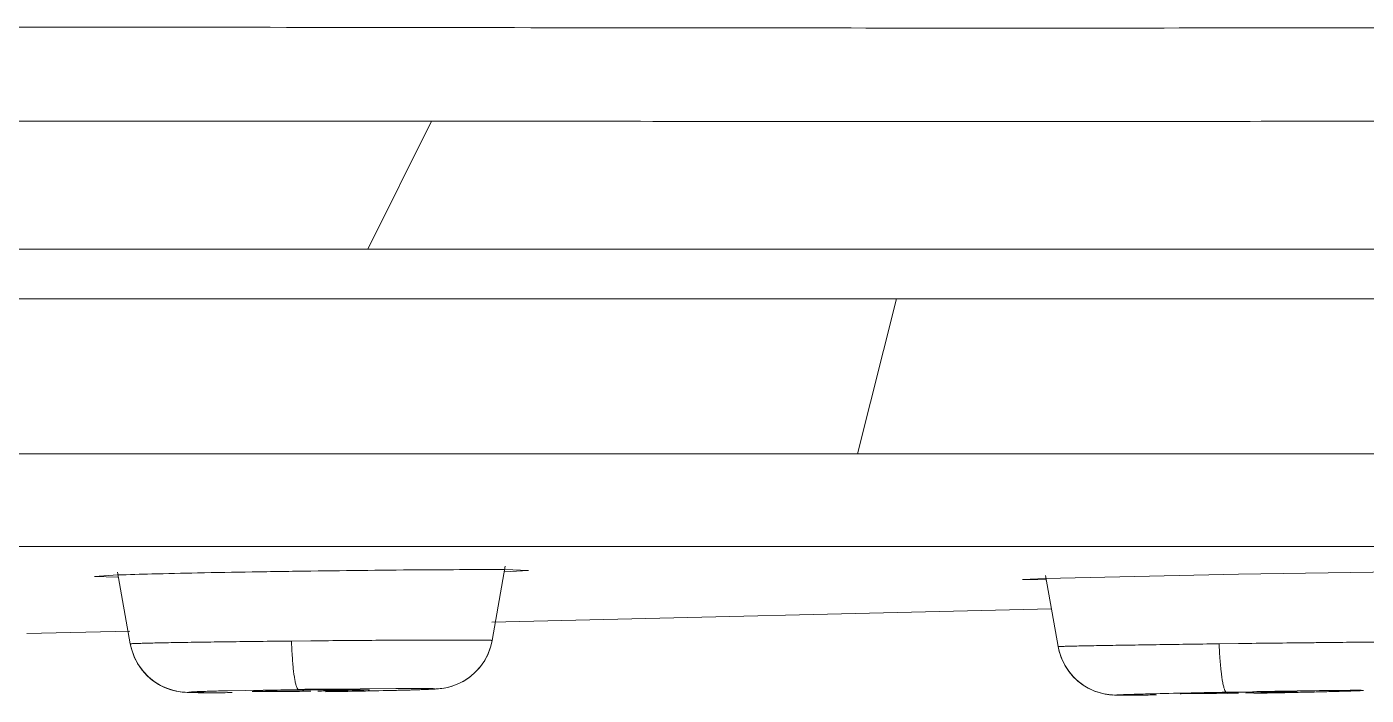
# Model space of a CAD drawing. Header units: millimetres. Extents: x 5438 to 6032, y -2661 to -1821.
# Drawn here: x 5839.761 to 5842.618, y -2151.037 to -2149.611 of the extents above; entities that cross this region are included whole.
import ezdxf

# ---------------------------------------------------------------- set-up
doc = ezdxf.new("R2010")
doc.units = ezdxf.units.MM
doc.header["$LTSCALE"] = 0.1
doc.layers.get('0').update_dxf_attribs({"lineweight": 15})

msp = doc.modelspace()

# ---------------------------------------------------------------- linework, layer by layer
for p, q in [((5822.9216, -2149.8122), (5840.6246, -2149.8122)), ((5840.6246, -2149.8121), (5840.4888, -2150.0853)), ((5840.4888, -2150.0855), (5825.7152, -2150.0855)), ((5846.8034, -2150.0854), (5840.4888, -2150.0854)), ((5798.778, -2150.1913), (5847.0651, -2150.1913)), ((5841.6162, -2150.1913), (5841.5333, -2150.522)), ((5841.5333, -2150.522), (5834.8868, -2150.5231)), ((5845.25, -2150.5229), (5841.5333, -2150.5219)), ((5839.423, -2150.7197), (5839.907, -2150.7196)), ((5839.907, -2150.7196), (5840.0908, -2150.7196)), ((5840.0908, -2150.7196), (5840.3687, -2150.7195)), ((5840.3687, -2150.7195), (5840.5127, -2150.7195)), ((5840.5127, -2150.7195), (5840.8325, -2150.7194)), ((5840.8325, -2150.7194), (5840.9109, -2150.7194)), ((5840.9109, -2150.7194), (5841.8868, -2150.7194)), ((5841.8868, -2150.7194), (5841.9969, -2150.7194)), ((5841.9969, -2150.7194), (5842.3271, -2150.7194)), ((5842.3271, -2150.7194), (5842.346, -2150.7194)), ((5842.346, -2150.7194), (5842.6427, -2150.7195)), ((5839.9554, -2150.7805), (5839.9057, -2150.7834)), ((5839.9057, -2150.7834), (5839.9553, -2150.785)), ((5839.9819, -2150.9274), (5839.9549, -2150.7747)), ((5840.7539, -2150.9202), (5840.7819, -2150.7619)), ((5840.78, -2150.7735), (5840.8311, -2150.7706)), ((5840.8311, -2150.7706), (5840.7811, -2150.7691)), ((5841.9611, -2150.9333), (5841.9344, -2150.7816)), ((5842.3461, -2150.7787), (5841.9346, -2150.7879)), ((5842.7612, -2150.7727), (5842.3461, -2150.7787)), ((5841.9346, -2150.7879), (5841.8852, -2150.7903)), ((5841.8852, -2150.7903), (5841.9345, -2150.7908)), ((5840.753, -2150.8815), (5841.9469, -2150.8527)), ((5839.7612, -2150.9055), (5839.9813, -2150.9002)), ((5839.9819, -2150.9274), (5839.9843, -2150.9383)), ((5840.3673, -2150.921), (5840.3258, -2150.9214)), ((5842.3463, -2150.9268), (5842.3047, -2150.9273)), ((5840.3407, -2151.0247), (5840.1892, -2151.0275)), ((5840.2445, -2151.0285), (5840.2423, -2151.0288)), ((5840.2423, -2151.0288), (5840.3429, -2151.0287)), ((5840.3206, -2151.0265), (5840.2445, -2151.0285)), ((5840.3673, -2151.0258), (5840.3523, -2151.026)), ((5840.3962, -2151.0239), (5840.5485, -2151.0225)), ((5840.4923, -2151.0253), (5840.3987, -2151.0254)), ((5840.414, -2151.0277), (5840.4804, -2151.0261)), ((5840.4804, -2151.0261), (5840.49, -2151.0256)), ((5840.49, -2151.0256), (5840.4923, -2151.0253)), ((5840.626, -2151.0242), (5840.6324, -2151.0239)), ((5842.0995, -2151.037), (5842.1098, -2151.0369)), ((5842.1098, -2151.0369), (5842.1224, -2151.0369)), ((5842.1224, -2151.0369), (5842.1377, -2151.0367)), ((5842.2213, -2151.0341), (5842.3231, -2151.033)), ((5842.2235, -2151.0339), (5842.2213, -2151.0341)), ((5842.2992, -2151.0319), (5842.2235, -2151.0339)), ((5842.3308, -2151.0313), (5842.2992, -2151.0319)), ((5842.3202, -2151.0305), (5842.3757, -2151.0295)), ((5842.3231, -2151.033), (5842.3463, -2151.0326)), ((5842.3463, -2151.031), (5842.3308, -2151.0313)), ((5842.3787, -2151.0304), (5842.3463, -2151.031)), ((5842.3618, -2151.0323), (5842.3935, -2151.0317)), ((5842.4713, -2151.0294), (5842.3787, -2151.0304)), ((5842.3935, -2151.0317), (5842.4596, -2151.03)), ((5842.4596, -2151.03), (5842.4691, -2151.0296)), ((5842.4691, -2151.0296), (5842.4713, -2151.0294)), ((5842.5073, -2151.0302), (5842.5327, -2151.0296)), ((5842.5327, -2151.0296), (5842.5547, -2151.029))]:
    msp.add_line(p, q)
for points in [[(5839.982, -2150.9274), (5839.985, -2150.9404), (5839.991, -2150.9569), (5839.9992, -2150.9722), (5840.0093, -2150.986), (5840.0207, -2150.998), (5840.0331, -2151.008), (5840.0464, -2151.0161), (5840.0596, -2151.0222), (5840.0726, -2151.0265), (5840.084, -2151.029), (5840.0924, -2151.0302), (5840.0988, -2151.0308), (5840.1033, -2151.031), (5840.107, -2151.0312), (5840.1112, -2151.0313), (5840.1157, -2151.0314), (5840.121, -2151.0315), (5840.1271, -2151.0316), (5840.134, -2151.0316), (5840.1418, -2151.0317), (5840.1505, -2151.0317), (5840.1599, -2151.0317)], [(5840.6324, -2151.0239), (5840.6372, -2151.0235), (5840.6429, -2151.023), (5840.6512, -2151.0219), (5840.6612, -2151.0197), (5840.6725, -2151.0163), (5840.6845, -2151.0113), (5840.6962, -2151.005), (5840.7078, -2150.997), (5840.7187, -2150.9873), (5840.7289, -2150.9758), (5840.738, -2150.9628), (5840.7455, -2150.9482), (5840.7511, -2150.9325), (5840.7539, -2150.9201)], [(5839.9843, -2150.9383), (5839.9899, -2150.9545), (5839.9976, -2150.9696), (5840.007, -2150.9833), (5840.0179, -2150.9953), (5840.0297, -2151.0055), (5840.0424, -2151.0139), (5840.0553, -2151.0204), (5840.0682, -2151.0252), (5840.0798, -2151.0282), (5840.0891, -2151.0298), (5840.0963, -2151.0306), (5840.0972, -2151.0307)], [(5840.6306, -2151.024), (5840.6347, -2151.0237), (5840.6395, -2151.0234), (5840.6463, -2151.0226), (5840.655, -2151.0212), (5840.6666, -2151.0183), (5840.6795, -2151.0136), (5840.6919, -2151.0075), (5840.7041, -2150.9997), (5840.7157, -2150.9901), (5840.7266, -2150.9787), (5840.7363, -2150.9655), (5840.7444, -2150.9506), (5840.7505, -2150.9344), (5840.7506, -2150.9337)], [(5841.9612, -2150.9334), (5841.9633, -2150.9429), (5841.9684, -2150.9586), (5841.9753, -2150.973)], [(5841.9613, -2150.9333), (5841.9635, -2150.9437), (5841.9689, -2150.9595), (5841.976, -2150.974), (5841.9846, -2150.987), (5841.9943, -2150.9983), (5842.0047, -2151.008), (5842.0158, -2151.0162), (5842.0272, -2151.0228), (5842.0391, -2151.0282), (5842.0506, -2151.032), (5842.0616, -2151.0346), (5842.0709, -2151.036), (5842.0771, -2151.0365), (5842.0817, -2151.0368), (5842.0851, -2151.0369), (5842.0881, -2151.0369), (5842.0915, -2151.0369), (5842.0995, -2151.037)], [(5841.9753, -2150.973), (5841.9838, -2150.9859), (5841.9932, -2150.9973), (5842.0034, -2151.007), (5842.0143, -2151.0152), (5842.0256, -2151.022), (5842.0372, -2151.0275), (5842.0487, -2151.0315), (5842.0597, -2151.0343), (5842.0692, -2151.0358), (5842.0758, -2151.0365), (5842.0781, -2151.0366)], [(5840.471, -2151.0282), (5840.4895, -2151.0279), (5840.5071, -2151.0275), (5840.5237, -2151.0272), (5840.5391, -2151.0268), (5840.5535, -2151.0265), (5840.5667, -2151.0262), (5840.5787, -2151.0259)], [(5840.5787, -2151.0259), (5840.5896, -2151.0256), (5840.5992, -2151.0253), (5840.6078, -2151.025)], [(5840.6078, -2151.025), (5840.6153, -2151.0247), (5840.6218, -2151.0244), (5840.6273, -2151.0242)], [(5842.463, -2151.0312), (5842.4785, -2151.0308), (5842.5073, -2151.0302)]]:
    msp.add_lwpolyline(points)
for centre, radius, start, end in [((5841.3152, -2150.8883), 0.9899, 181.9187, 183.5249), ((5843.3131, -2150.8886), 1.0091, 182.1982, 183.7791), ((5840.5156, -2161.8159), 10.7912, 90.86744, 91.03582), ((5840.7123, -2175.733), 24.7112, 90.73288, 90.86147), ((5840.2079, -2139.5332), 11.4963, 270.67289, 270.7943), ((5840.5255, -2162.4325), 11.4079, 90.63689, 90.79477), ((5840.2189, -2140.2376), 10.7918, 270.86744, 271.03581), ((5840.1644, -2134.5107), 16.5204, 270.81193, 271.33778), ((5842.8241, -2177.7876), 26.7618, 91.07871, 91.40221), ((5842.9788, -2184.6226), 33.5985, 90.76867, 91.02854), ((5841.8765, -2124.3472), 26.6904, 271.07831, 271.40361)]:
    msp.add_arc(centre, radius, start, end)
for points, knots in [([(5822.9214, -2149.6134), (5823.847, -2149.613), (5825.6948, -2149.6127), (5828.4584, -2149.6135), (5831.2005, -2149.613), (5833.4654, -2149.6133), (5835.2518, -2149.613), (5836.5614, -2149.6125), (5837.8398, -2149.6116), (5838.8811, -2149.611), (5839.6901, -2149.6115), (5840.4559, -2149.6124), (5841.361, -2149.6139), (5842.3752, -2149.6137), (5843.0188, -2149.6132), (5843.3229, -2149.613)], [0, 0, 0, 0, 0.136111, 0.271708, 0.406381, 0.539336, 0.604747, 0.669067, 0.731911, 0.792739, 0.82219, 0.850865, 0.905361, 0.95527, 1, 1, 1, 1]), ([(5840.6245, -2149.8121), (5840.9043, -2149.8124), (5841.3181, -2149.8134), (5841.8615, -2149.8135), (5842.2492, -2149.813), (5842.6212, -2149.8124), (5843.0821, -2149.812), (5843.6124, -2149.8119), (5844.1937, -2149.8122), (5844.7012, -2149.8125), (5845.1352, -2149.8124), (5845.4996, -2149.8124), (5845.8021, -2149.8122), (5846.0526, -2149.8119), (5846.2599, -2149.812), (5846.4315, -2149.8128), (5846.5556, -2149.8147), (5846.6427, -2149.8171), (5846.7011, -2149.8184), (5846.7562, -2149.8188), (5846.8249, -2149.8176), (5846.8752, -2149.8156), (5846.908, -2149.8143)], [0, 0, 0, 0, 0.133607, 0.19758, 0.259399, 0.318713, 0.375203, 0.479409, 0.571916, 0.652723, 0.721724, 0.779117, 0.826691, 0.866143, 0.898715, 0.925633, 0.948075, 0.957981, 0.967221, 0.97596, 0.984311, 1, 1, 1, 1]), ([(5840.3673, -2150.7721), (5840.3254, -2150.7727), (5840.2448, -2150.7739), (5840.1316, -2150.7759), (5840.0362, -2150.778), (5839.9795, -2150.7796), (5839.9554, -2150.7805)], [0, 0, 0, 0, 0.304942, 0.587162, 0.824596, 1, 1, 1, 1]), ([(5840.7811, -2150.7691), (5840.7569, -2150.769), (5840.6999, -2150.769), (5840.562, -2150.7697), (5840.4482, -2150.771), (5840.3673, -2150.7721)], [0, 0, 0, 0, 0.175493, 0.413004, 1, 1, 1, 1]), ([(5840.3258, -2150.9214), (5840.3029, -2150.9217), (5840.258, -2150.9222), (5840.203, -2150.9228), (5840.1613, -2150.9234), (5840.1325, -2150.9238), (5840.1057, -2150.9242), (5840.0811, -2150.9246), (5840.0589, -2150.925), (5840.0392, -2150.9254), (5840.0245, -2150.9258), (5840.0142, -2150.926), (5840.0075, -2150.9262), (5840.0016, -2150.9264), (5839.9964, -2150.9266), (5839.9921, -2150.9267), (5839.9885, -2150.9269), (5839.9857, -2150.927), (5839.9839, -2150.9271), (5839.9828, -2150.9272), (5839.9823, -2150.9273), (5839.9821, -2150.9274), (5839.9819, -2150.9274), (5839.9819, -2150.9275)], [0, 0, 0, 0, 0.200367, 0.390777, 0.479841, 0.563781, 0.641965, 0.713763, 0.778555, 0.835838, 0.885177, 0.906732, 0.926136, 0.943337, 0.95829, 0.970977, 0.981383, 0.989495, 0.995301, 0.997336, 0.998791, 0.99967, 1, 1, 1, 1]), ([(5840.7539, -2150.9202), (5840.7539, -2150.9201), (5840.7537, -2150.9201), (5840.7534, -2150.92), (5840.7528, -2150.92), (5840.752, -2150.9199), (5840.7509, -2150.9198), (5840.749, -2150.9198), (5840.7461, -2150.9197), (5840.7419, -2150.9196), (5840.7369, -2150.9195), (5840.7309, -2150.9194), (5840.7241, -2150.9194), (5840.7164, -2150.9193), (5840.7044, -2150.9193), (5840.6875, -2150.9192), (5840.665, -2150.9192), (5840.6396, -2150.9193), (5840.6116, -2150.9193), (5840.5812, -2150.9195), (5840.5488, -2150.9196), (5840.5023, -2150.9199), (5840.4416, -2150.9203), (5840.3923, -2150.9208), (5840.3673, -2150.921)], [0, 0, 0, 0, 0.00037, 0.001317, 0.002864, 0.005013, 0.007762, 0.011107, 0.019574, 0.030388, 0.043521, 0.058944, 0.07663, 0.09655, 0.118665, 0.169208, 0.227695, 0.293558, 0.366216, 0.444975, 0.529082, 0.617778, 0.805539, 1, 1, 1, 1]), ([(5842.3047, -2150.9273), (5842.2816, -2150.9276), (5842.2368, -2150.9282), (5842.1818, -2150.929), (5842.1403, -2150.9296), (5842.1116, -2150.9301), (5842.0848, -2150.9305), (5842.0603, -2150.9309), (5842.0381, -2150.9313), (5842.0186, -2150.9317), (5842.0019, -2150.932), (5841.9896, -2150.9323), (5841.9813, -2150.9325), (5841.9762, -2150.9327), (5841.9718, -2150.9328), (5841.9682, -2150.9329), (5841.9656, -2150.933), (5841.964, -2150.9331), (5841.9631, -2150.9332), (5841.9623, -2150.9332), (5841.9618, -2150.9332), (5841.9615, -2150.9333), (5841.9613, -2150.9333), (5841.9613, -2150.9333)], [0, 0, 0, 0, 0.201702, 0.391591, 0.480384, 0.564206, 0.642334, 0.714046, 0.778623, 0.835528, 0.884462, 0.925141, 0.942296, 0.957281, 0.970063, 0.980614, 0.988908, 0.992201, 0.994919, 0.99706, 0.99862, 0.999599, 1, 1, 1, 1]), ([(5842.7332, -2150.9236), (5842.7332, -2150.9235), (5842.733, -2150.9235), (5842.7326, -2150.9235), (5842.732, -2150.9235), (5842.7312, -2150.9234), (5842.7301, -2150.9234), (5842.7282, -2150.9234), (5842.7253, -2150.9233), (5842.7211, -2150.9233), (5842.7161, -2150.9233), (5842.7101, -2150.9233), (5842.7032, -2150.9233), (5842.6955, -2150.9233), (5842.6836, -2150.9234), (5842.6667, -2150.9235), (5842.6441, -2150.9236), (5842.6187, -2150.9238), (5842.5907, -2150.924), (5842.5603, -2150.9243), (5842.5279, -2150.9247), (5842.4814, -2150.9252), (5842.4207, -2150.9258), (5842.3714, -2150.9264), (5842.3463, -2150.9268)], [0, 0, 0, 0, 0.000355, 0.001303, 0.002856, 0.005012, 0.007769, 0.011122, 0.019607, 0.030438, 0.043588, 0.059027, 0.076728, 0.096662, 0.118789, 0.169353, 0.227856, 0.293728, 0.366388, 0.445144, 0.529239, 0.617916, 0.80562, 1, 1, 1, 1]), ([(5840.3407, -2151.0247), (5840.34, -2151.0246), (5840.3389, -2151.0235), (5840.3378, -2151.0217), (5840.3363, -2151.0184), (5840.3347, -2151.0126), (5840.332, -2150.9994), (5840.3293, -2150.9779), (5840.3278, -2150.9594), (5840.3271, -2150.9492)], [0, 0, 0, 0, 0.029197, 0.052577, 0.083169, 0.168084, 0.284783, 0.603425, 1, 1, 1, 1]), ([(5842.3202, -2151.0306), (5842.3195, -2151.0306), (5842.3183, -2151.0295), (5842.3173, -2151.0277), (5842.3158, -2151.0244), (5842.3141, -2151.0186), (5842.3112, -2151.0054), (5842.3084, -2150.9839), (5842.3068, -2150.9654), (5842.3061, -2150.9551)], [0, 0, 0, 0, 0.029022, 0.052203, 0.082594, 0.167192, 0.283746, 0.602657, 1, 1, 1, 1]), ([(5840.1892, -2151.0275), (5840.1829, -2151.0277), (5840.1709, -2151.0279), (5840.1541, -2151.0284), (5840.1397, -2151.0289), (5840.1293, -2151.0292), (5840.1222, -2151.0295), (5840.1179, -2151.0297), (5840.1143, -2151.0299), (5840.1118, -2151.0301), (5840.1101, -2151.0302), (5840.1091, -2151.0303), (5840.1083, -2151.0303), (5840.1076, -2151.0304), (5840.1071, -2151.0305), (5840.1069, -2151.0306), (5840.1067, -2151.0307), (5840.1069, -2151.0308), (5840.1071, -2151.0308), (5840.1076, -2151.0309), (5840.1082, -2151.0309), (5840.1094, -2151.031), (5840.1113, -2151.0311), (5840.1141, -2151.0312), (5840.1177, -2151.0313), (5840.122, -2151.0314), (5840.1269, -2151.0315), (5840.1348, -2151.0315), (5840.1463, -2151.0316), (5840.1619, -2151.0316), (5840.1797, -2151.0316), (5840.1924, -2151.0315), (5840.199, -2151.0315)], [0, 0, 0, 0, 0.108847, 0.205081, 0.287649, 0.355797, 0.384251, 0.408843, 0.42949, 0.446106, 0.452878, 0.458622, 0.46334, 0.467033, 0.469707, 0.471372, 0.47209, 0.4727, 0.47423, 0.476765, 0.480316, 0.484888, 0.497101, 0.513408, 0.533803, 0.558213, 0.586537, 0.61867, 0.693953, 0.783234, 0.885631, 1, 1, 1, 1]), ([(5840.5485, -2151.0225), (5840.5603, -2151.0225), (5840.5769, -2151.0224), (5840.5975, -2151.0225), (5840.6095, -2151.0226), (5840.618, -2151.0227), (5840.6235, -2151.0228), (5840.6266, -2151.0229), (5840.6291, -2151.023), (5840.6308, -2151.0231), (5840.632, -2151.0232), (5840.6324, -2151.0233), (5840.6326, -2151.0234), (5840.6325, -2151.0235), (5840.6322, -2151.0235), (5840.6318, -2151.0236), (5840.6309, -2151.0237), (5840.6294, -2151.0239), (5840.6271, -2151.024), (5840.6241, -2151.0242), (5840.6187, -2151.0245), (5840.6104, -2151.0248), (5840.5986, -2151.0252), (5840.5783, -2151.0259), (5840.5618, -2151.0263), (5840.5501, -2151.0266)], [0, 0, 0, 0, 0.212425, 0.299014, 0.371368, 0.428748, 0.451591, 0.470415, 0.48514, 0.495757, 0.50228, 0.504025, 0.504814, 0.505376, 0.506831, 0.509285, 0.512755, 0.522756, 0.536845, 0.555009, 0.577177, 0.633192, 0.704218, 0.78958, 1, 1, 1, 1]), ([(5842.1707, -2151.0363), (5842.1589, -2151.0365), (5842.1423, -2151.0366), (5842.1216, -2151.0368), (5842.1096, -2151.0369), (5842.1011, -2151.0369), (5842.0957, -2151.0369), (5842.0925, -2151.0369), (5842.0901, -2151.0368), (5842.0882, -2151.0368), (5842.0874, -2151.0367), (5842.0864, -2151.0366), (5842.0872, -2151.0364), (5842.088, -2151.0364), (5842.0898, -2151.0363), (5842.0921, -2151.0362), (5842.0952, -2151.036), (5842.1005, -2151.0358), (5842.1088, -2151.0355), (5842.1206, -2151.0351), (5842.141, -2151.0345), (5842.1575, -2151.0341), (5842.1692, -2151.0338)], [0, 0, 0, 0, 0.212465, 0.299043, 0.371367, 0.4287, 0.451516, 0.470307, 0.484997, 0.495571, 0.502036, 0.504425, 0.506283, 0.512195, 0.522203, 0.536307, 0.554493, 0.576688, 0.632769, 0.703878, 0.78934, 1, 1, 1, 1]), ([(5842.528, -2151.0271), (5842.5399, -2151.027), (5842.5565, -2151.0268), (5842.5772, -2151.0266), (5842.5892, -2151.0265), (5842.5988, -2151.0265), (5842.6051, -2151.0265), (5842.6089, -2151.0266), (5842.6105, -2151.0266), (5842.6115, -2151.0267), (5842.612, -2151.0267), (5842.6122, -2151.0268), (5842.6124, -2151.0268), (5842.6123, -2151.0269), (5842.6121, -2151.0269), (5842.6117, -2151.027), (5842.6108, -2151.027), (5842.6093, -2151.0271), (5842.607, -2151.0273), (5842.604, -2151.0274), (5842.5987, -2151.0276), (5842.5904, -2151.0279), (5842.5787, -2151.0283), (5842.5583, -2151.0289), (5842.5419, -2151.0293), (5842.5303, -2151.0296)], [0, 0, 0, 0, 0.21288, 0.299706, 0.372298, 0.429913, 0.471807, 0.486641, 0.497358, 0.501176, 0.503967, 0.505738, 0.506507, 0.506911, 0.50827, 0.510645, 0.514042, 0.523909, 0.537875, 0.555923, 0.577981, 0.633792, 0.704634, 0.789834, 1, 1, 1, 1])]:
    msp.add_open_spline(points, degree=3, knots=knots)
msp.add_open_spline([(5839.7612, -2150.9055), (5839.7612, -2150.9055), (5839.7612, -2150.9055), (5839.7612, -2150.9055)], degree=3)

doc.saveas('drawing.dxf')
